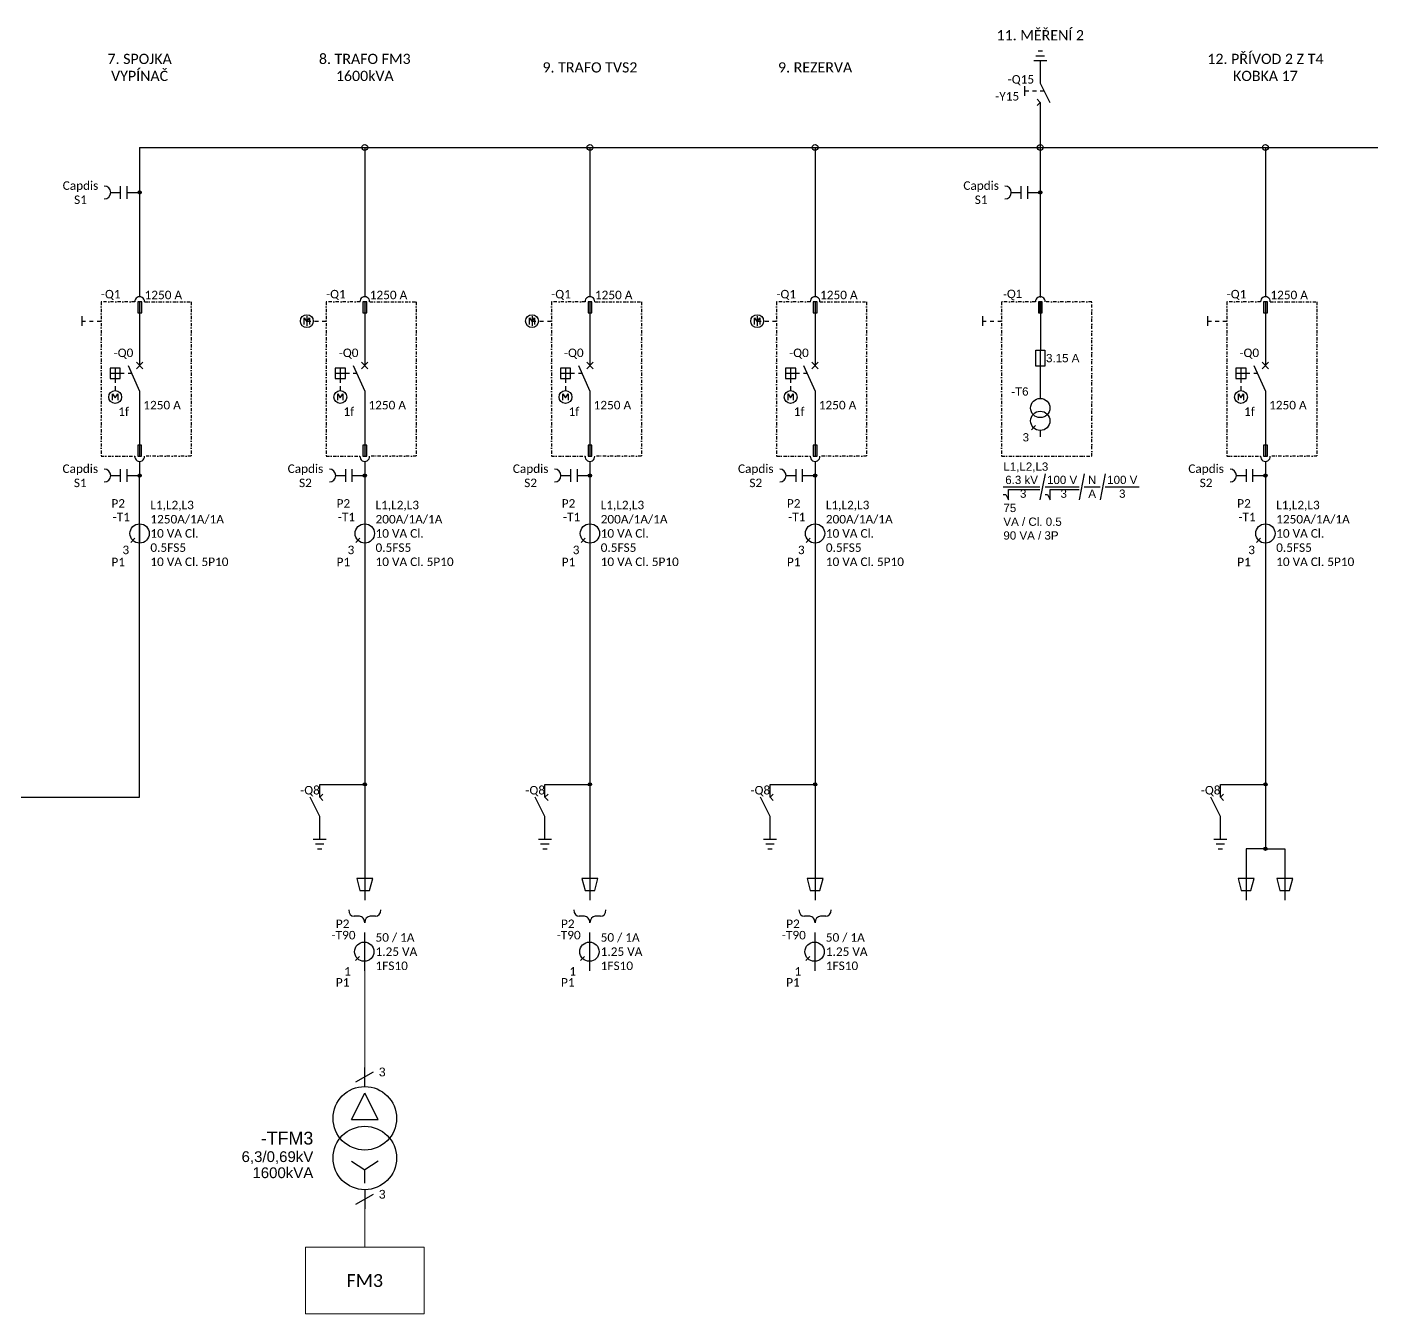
# Model space of a CAD drawing. Header units: millimetres. Extents: x 29247 to 64688, y 20262 to 44025.
# Drawn here: x 32355.9 to 32565.9, y 20261.9 to 20462 of the extents above; entities that cross this region are included whole.
import ezdxf
from ezdxf.enums import TextEntityAlignment as Align

# ---------------------------------------------------------------- set-up
doc = ezdxf.new("R2010")
doc.units = ezdxf.units.MM
doc.linetypes.add('DASHDOT', pattern=[1, 0.5, -0.25, 0, -0.25])
for name, color, linetype, lineweight in [('.-POPIS1', 7, 'Continuous', 18), ('EPLAN300', 5, 'Continuous', 25), ('EPLAN400', 5, 'Continuous', 35), ('EPLAN500', 7, 'Continuous', 35)]:
    doc.layers.add(name, color=color, linetype=linetype, lineweight=lineweight)
doc.layers.add('CONNECTOR', color=7, linetype='Continuous')
doc.styles.add('arial', font='arial.ttf')
doc.styles.get("Standard").update_dxf_attribs({"font": 'arial.ttf'})

# ---------------------------------------------------------------- blocks, each defined once
blk = doc.blocks.new('EPLSYM_LibraryIEC_single_symbol_Symbol224_Variant0_Placement2')
at = {"layer": 'EPLAN300', "color": 5, "linetype": 'Continuous', "lineweight": 25, "ltscale": 4}
for p, q in [((-1.72, 6.91), (1.72, 8.85)), ((0, 6.03), (0, 9.72)), ((-2.57, -0.4), (0, 4.75)), ((2.57, -0.4), (0, 4.75)), ((-2.57, -0.4), (2.57, -0.4)), ((-2.57, -8.46), (0, -10.17)), ((2.57, -8.46), (0, -10.17)), ((0, -12.74), (0, -10.17)), ((-1.72, -16.85), (1.72, -14.91)), ((0, -14.03), (0, -17.72))]:
    blk.add_line(p, q, dxfattribs=at)
at = {"layer": 'EPLAN300', "color": 5, "linetype": 'Continuous', "lineweight": 25, "ltscale": 19.32}
for centre in [(0, -0.14), (0, -7.86)]:
    blk.add_circle(centre, 6.17, dxfattribs=at)
at = {"color": 5}
blk.add_attdef('17_20010', text='', height=2.48, dxfattribs=at).set_placement((-10, -4), align=Align.MIDDLE_RIGHT)
at = {"color": 0}
blk.add_attdef('17_20027', text='', height=2.09, dxfattribs=at).set_placement((-10, -10.79), align=Align.MIDDLE_RIGHT)
at = {"layer": 'EPLAN300', "color": 5, "style": 'arial'}
for p in [(2.74, 8.85), (2.74, -14.91)]:
    blk.add_text('3', height=1.7, dxfattribs=at).set_placement(p, align=Align.MIDDLE_LEFT)

msp = doc.modelspace()

# ---------------------------------------------------------------- hatches: boundary and pattern name
h = msp.add_hatch(color=7)
edge = h.paths.add_edge_path()
edge.add_ellipse((32373.39, 20436.25), major_axis=(0.25, 0), ratio=1, start_angle=0, end_angle=360)
h = msp.add_hatch(color=7)
edge = h.paths.add_edge_path()
edge.add_arc((32513.39, 20436.25), 0.25, 0, 360)
h = msp.add_hatch(color=7)
h.paths.add_polyline_path([(32373.09, 20395.25), (32373.09, 20396.95), (32373.69, 20396.95), (32373.69, 20395.25)])
h.paths.add_polyline_path([(32373.11, 20417.55), (32373.11, 20419.25), (32373.71, 20419.25), (32373.71, 20417.55)])
h = msp.add_hatch(color=7)
h.paths.add_polyline_path([(32408.09, 20395.25), (32408.09, 20396.95), (32408.69, 20396.95), (32408.69, 20395.25)])
h.paths.add_polyline_path([(32408.11, 20417.55), (32408.11, 20419.25), (32408.71, 20419.25), (32408.71, 20417.55)])
h = msp.add_hatch(color=7)
h.paths.add_polyline_path([(32443.09, 20395.25), (32443.09, 20396.95), (32443.69, 20396.95), (32443.69, 20395.25)])
h.paths.add_polyline_path([(32443.11, 20417.55), (32443.11, 20419.25), (32443.71, 20419.25), (32443.71, 20417.55)])
h = msp.add_hatch(color=7)
h.paths.add_polyline_path([(32478.09, 20395.25), (32478.09, 20396.95), (32478.69, 20396.95), (32478.69, 20395.25)])
h.paths.add_polyline_path([(32478.11, 20417.55), (32478.11, 20419.25), (32478.71, 20419.25), (32478.71, 20417.55)])
msp.add_hatch(color=7).paths.add_polyline_path([(32513.11, 20417.55), (32513.11, 20419.25), (32513.71, 20419.25), (32513.71, 20417.55)])
h = msp.add_hatch(color=7)
h.paths.add_polyline_path([(32548.09, 20395.25), (32548.69, 20395.25), (32548.69, 20396.95), (32548.09, 20396.95)])
h.paths.add_polyline_path([(32548.11, 20417.55), (32548.71, 20417.55), (32548.71, 20419.25), (32548.11, 20419.25)])
h = msp.add_hatch(color=7)
edge = h.paths.add_edge_path()
edge.add_arc((32373.39, 20392.25), 0.25, 0, 360)
h = msp.add_hatch(color=7)
edge = h.paths.add_edge_path()
edge.add_arc((32408.39, 20392.25), 0.25, 0, 360)
h = msp.add_hatch(color=7)
edge = h.paths.add_edge_path()
edge.add_arc((32443.39, 20392.25), 0.25, 0, 360)
h = msp.add_hatch(color=7)
edge = h.paths.add_edge_path()
edge.add_arc((32478.39, 20392.25), 0.25, 0, 360)
h = msp.add_hatch(color=7)
edge = h.paths.add_edge_path()
edge.add_arc((32548.39, 20392.25), 0.25, 0, 360)
h = msp.add_hatch(color=7)
edge = h.paths.add_edge_path()
edge.add_ellipse((32408.39, 20344.25), major_axis=(0.25, 0), ratio=1, start_angle=0, end_angle=360)
h = msp.add_hatch(color=7)
edge = h.paths.add_edge_path()
edge.add_ellipse((32443.39, 20344.25), major_axis=(0.25, 0), ratio=1, start_angle=0, end_angle=360)
h = msp.add_hatch(color=7)
edge = h.paths.add_edge_path()
edge.add_ellipse((32478.39, 20344.25), major_axis=(0.25, 0), ratio=1, start_angle=0, end_angle=360)
h = msp.add_hatch(color=7)
edge = h.paths.add_edge_path()
edge.add_arc((32548.39, 20344.25), 0.25, 0, 360)
h = msp.add_hatch(color=7)
edge = h.paths.add_edge_path()
edge.add_arc((32548.39, 20334.25), 0.25, 0, 360)

# ---------------------------------------------------------------- linework, layer by layer
at = {"layer": '.-POPIS1'}
for p, q in [((32408.39, 20315.25), (32408.39, 20300.25)), ((32408.39, 20278.3), (32408.39, 20272.3))]:
    msp.add_line(p, q, dxfattribs=at)
msp.add_lwpolyline([(32399.15, 20272.3), (32417.62, 20272.3), (32417.62, 20261.94), (32399.15, 20261.94)], close=True, dxfattribs=at)
at = {"color": 7, "linetype": 'Continuous'}
for p, q in [((32513.05, 20458.25), (32513.72, 20458.25)), ((32512.39, 20456.75), (32514.39, 20456.75)), ((32512.72, 20457.5), (32514.05, 20457.5)), ((32510.99, 20451.25), (32510.99, 20452.75)), ((32510.99, 20452.05), (32511.59, 20452.05)), ((32512.19, 20452.05), (32512.79, 20452.05)), ((32513.39, 20452.05), (32513.99, 20452.05)), ((32513.39, 20450.25), (32513.39, 20443.25)), ((32370.39, 20437.25), (32370.39, 20435.25)), ((32371.39, 20437.25), (32371.39, 20435.25)), ((32510.39, 20437.25), (32510.39, 20435.25)), ((32511.39, 20437.25), (32511.39, 20435.25)), ((32368.89, 20436.25), (32370.39, 20436.25)), ((32371.39, 20436.25), (32373.39, 20436.25)), ((32508.89, 20436.25), (32510.39, 20436.25)), ((32511.39, 20436.25), (32513.39, 20436.25)), ((32373.39, 20419.25), (32373.39, 20409.35)), ((32408.39, 20419.25), (32408.39, 20409.35)), ((32443.39, 20419.25), (32443.39, 20409.35)), ((32478.39, 20419.25), (32478.39, 20409.35)), ((32513.41, 20419.25), (32513.39, 20404.25)), ((32548.39, 20419.25), (32548.39, 20409.35)), ((32364.39, 20417), (32364.39, 20415.5)), ((32364.39, 20416.25), (32364.99, 20416.25)), ((32365.59, 20416.25), (32366.19, 20416.25)), ((32365.59, 20416.25), (32366.19, 20416.25)), ((32366.79, 20416.25), (32367.39, 20416.25)), ((32366.79, 20416.25), (32367.39, 20416.25)), ((32399.39, 20417), (32399.39, 20415.5)), ((32399.39, 20416.25), (32399.99, 20416.25)), ((32400.59, 20416.25), (32401.19, 20416.25)), ((32400.59, 20416.25), (32401.19, 20416.25)), ((32401.79, 20416.25), (32402.39, 20416.25)), ((32401.79, 20416.25), (32402.39, 20416.25)), ((32434.39, 20417), (32434.39, 20415.5)), ((32434.39, 20416.25), (32434.99, 20416.25)), ((32435.59, 20416.25), (32436.19, 20416.25)), ((32435.59, 20416.25), (32436.19, 20416.25)), ((32436.79, 20416.25), (32437.39, 20416.25)), ((32436.79, 20416.25), (32437.39, 20416.25)), ((32469.39, 20417), (32469.39, 20415.5)), ((32469.39, 20416.25), (32469.99, 20416.25)), ((32470.59, 20416.25), (32471.19, 20416.25)), ((32470.59, 20416.25), (32471.19, 20416.25)), ((32471.79, 20416.25), (32472.39, 20416.25)), ((32471.79, 20416.25), (32472.39, 20416.25)), ((32504.39, 20417), (32504.39, 20415.5)), ((32504.39, 20416.25), (32504.99, 20416.25)), ((32505.59, 20416.25), (32506.19, 20416.25)), ((32506.79, 20416.25), (32507.39, 20416.25)), ((32539.39, 20417), (32539.39, 20415.5)), ((32539.39, 20416.25), (32539.99, 20416.25)), ((32540.59, 20416.25), (32541.19, 20416.25)), ((32540.59, 20416.25), (32541.19, 20416.25)), ((32541.79, 20416.25), (32542.39, 20416.25)), ((32541.79, 20416.25), (32542.39, 20416.25)), ((32368.79, 20408.15), (32370.99, 20408.15)), ((32369.59, 20408.95), (32369.59, 20406.65)), ((32371.59, 20408.15), (32372.09, 20408.15)), ((32372.89, 20408.85), (32373.89, 20409.85)), ((32372.89, 20409.85), (32373.89, 20408.85)), ((32403.79, 20408.15), (32405.99, 20408.15)), ((32404.59, 20408.95), (32404.59, 20406.65)), ((32406.59, 20408.15), (32407.09, 20408.15)), ((32407.89, 20408.85), (32408.89, 20409.85)), ((32407.89, 20409.85), (32408.89, 20408.85)), ((32438.79, 20408.15), (32440.99, 20408.15)), ((32439.59, 20408.95), (32439.59, 20406.65)), ((32441.59, 20408.15), (32442.09, 20408.15)), ((32442.89, 20408.85), (32443.89, 20409.85)), ((32442.89, 20409.85), (32443.89, 20408.85)), ((32473.79, 20408.15), (32475.99, 20408.15)), ((32474.59, 20408.95), (32474.59, 20406.65)), ((32476.59, 20408.15), (32477.09, 20408.15)), ((32477.89, 20408.85), (32478.89, 20409.85)), ((32477.89, 20409.85), (32478.89, 20408.85)), ((32543.79, 20408.15), (32545.99, 20408.15)), ((32544.59, 20408.95), (32544.59, 20406.65)), ((32546.59, 20408.15), (32547.09, 20408.15)), ((32547.89, 20408.85), (32548.89, 20409.85)), ((32547.89, 20409.85), (32548.89, 20408.85)), ((32369.59, 20406.15), (32369.59, 20405.45)), ((32404.59, 20406.15), (32404.59, 20405.45)), ((32439.59, 20406.15), (32439.59, 20405.45)), ((32474.59, 20406.15), (32474.59, 20405.45)), ((32544.59, 20406.15), (32544.59, 20405.45)), ((32512.01, 20399.37), (32512.64, 20400.01)), ((32513.39, 20399.25), (32513.39, 20398.25)), ((32370.39, 20393.25), (32370.39, 20391.25)), ((32371.39, 20393.25), (32371.39, 20391.25)), ((32405.39, 20393.25), (32405.39, 20391.25)), ((32406.39, 20393.25), (32406.39, 20391.25)), ((32440.39, 20393.25), (32440.39, 20391.25)), ((32441.39, 20393.25), (32441.39, 20391.25)), ((32475.39, 20393.25), (32475.39, 20391.25)), ((32476.39, 20393.25), (32476.39, 20391.25)), ((32545.39, 20393.25), (32545.39, 20391.25)), ((32546.39, 20393.25), (32546.39, 20391.25)), ((32368.89, 20392.25), (32370.39, 20392.25)), ((32371.39, 20392.25), (32373.39, 20392.25)), ((32403.89, 20392.25), (32405.39, 20392.25)), ((32406.39, 20392.25), (32408.39, 20392.25)), ((32438.89, 20392.25), (32440.39, 20392.25)), ((32441.39, 20392.25), (32443.39, 20392.25)), ((32473.89, 20392.25), (32475.39, 20392.25)), ((32476.39, 20392.25), (32478.39, 20392.25)), ((32514.14, 20392.5), (32513.34, 20388.5)), ((32520.24, 20392.5), (32519.44, 20388.5)), ((32523.49, 20392.5), (32522.69, 20388.5)), ((32543.89, 20392.25), (32545.39, 20392.25)), ((32546.39, 20392.25), (32548.39, 20392.25)), ((32507.64, 20390.5), (32513.34, 20390.5)), ((32514.14, 20390.5), (32519.44, 20390.5)), ((32520.24, 20390.5), (32522.69, 20390.5)), ((32523.49, 20390.5), (32528.79, 20390.5)), ((32373.39, 20384.75), (32373.39, 20381.75)), ((32408.39, 20384.75), (32408.39, 20381.75)), ((32443.39, 20384.75), (32443.39, 20381.75)), ((32478.39, 20384.75), (32478.39, 20381.75)), ((32548.39, 20384.75), (32548.39, 20381.75)), ((32372.01, 20381.87), (32372.64, 20382.51)), ((32407.01, 20381.87), (32407.64, 20382.51)), ((32442.01, 20381.87), (32442.64, 20382.51)), ((32477.01, 20381.87), (32477.64, 20382.51)), ((32547.01, 20381.87), (32547.64, 20382.51)), ((32408.39, 20339.25), (32408.39, 20334.25)), ((32443.39, 20339.25), (32443.39, 20334.25)), ((32478.39, 20339.25), (32478.39, 20334.25)), ((32548.39, 20339.25), (32548.39, 20334.25)), ((32400.39, 20335.75), (32402.39, 20335.75)), ((32400.72, 20335), (32402.05, 20335)), ((32435.39, 20335.75), (32437.39, 20335.75)), ((32435.72, 20335), (32437.05, 20335)), ((32470.39, 20335.75), (32472.39, 20335.75)), ((32470.72, 20335), (32472.05, 20335)), ((32540.39, 20335.75), (32542.39, 20335.75)), ((32540.72, 20335), (32542.05, 20335)), ((32401.05, 20334.25), (32401.72, 20334.25)), ((32408.39, 20334.25), (32408.39, 20326.25)), ((32436.05, 20334.25), (32436.72, 20334.25)), ((32443.39, 20334.25), (32443.39, 20326.25)), ((32471.05, 20334.25), (32471.72, 20334.25)), ((32478.39, 20334.25), (32478.39, 20326.25)), ((32541.05, 20334.25), (32541.72, 20334.25)), ((32407.55, 20323.75), (32406.72, 20323.75)), ((32410.05, 20323.75), (32409.22, 20323.75)), ((32442.55, 20323.75), (32441.72, 20323.75)), ((32445.05, 20323.75), (32444.22, 20323.75)), ((32477.55, 20323.75), (32476.72, 20323.75)), ((32480.05, 20323.75), (32479.22, 20323.75)), ((32408.39, 20315.25), (32408.39, 20321.25)), ((32443.39, 20315.25), (32443.39, 20321.25)), ((32478.39, 20315.25), (32478.39, 20321.25)), ((32406.93, 20316.87), (32407.56, 20317.51)), ((32441.93, 20316.87), (32442.56, 20317.51)), ((32476.93, 20316.87), (32477.56, 20317.51))]:
    msp.add_line(p, q, dxfattribs=at)
for points in [[(32513.39, 20456.75), (32513.39, 20453.25), (32514.89, 20450.25)], [(32512.89, 20449.75), (32513.39, 20450.25), (32512.89, 20450.75)], [(32398.99, 20415.75), (32398.99, 20416.75), (32399.39, 20416.15), (32399.79, 20416.75), (32399.79, 20415.75)], [(32433.99, 20415.75), (32433.99, 20416.75), (32434.39, 20416.15), (32434.79, 20416.75), (32434.79, 20415.75)], [(32468.99, 20415.75), (32468.99, 20416.75), (32469.39, 20416.15), (32469.79, 20416.75), (32469.79, 20415.75)], [(32371.59, 20409.35), (32373.39, 20405.35), (32373.39, 20395.25)], [(32406.59, 20409.35), (32408.39, 20405.35), (32408.39, 20395.25)], [(32441.59, 20409.35), (32443.39, 20405.35), (32443.39, 20395.25)], [(32476.59, 20409.35), (32478.39, 20405.35), (32478.39, 20395.25)], [(32546.59, 20409.35), (32548.39, 20405.35), (32548.39, 20395.25)], [(32369.19, 20403.95), (32369.19, 20404.95), (32369.59, 20404.35), (32369.99, 20404.95), (32369.99, 20403.95)], [(32404.19, 20403.95), (32404.19, 20404.95), (32404.59, 20404.35), (32404.99, 20404.95), (32404.99, 20403.95)], [(32439.19, 20403.95), (32439.19, 20404.95), (32439.59, 20404.35), (32439.99, 20404.95), (32439.99, 20403.95)], [(32474.19, 20403.95), (32474.19, 20404.95), (32474.59, 20404.35), (32474.99, 20404.95), (32474.99, 20403.95)], [(32544.19, 20403.95), (32544.19, 20404.95), (32544.59, 20404.35), (32544.99, 20404.95), (32544.99, 20403.95)], [(32507.64, 20389.3), (32508.04, 20389.3), (32508.44, 20388.5), (32508.44, 20390.1), (32513.34, 20390.1)], [(32514.14, 20389.3), (32514.54, 20389.3), (32514.94, 20388.5), (32514.94, 20390.1), (32519.44, 20390.1)], [(32401.39, 20342.25), (32401.39, 20344.25), (32408.39, 20344.25)], [(32401.89, 20342.75), (32401.39, 20342.25), (32401.89, 20341.75)], [(32436.39, 20342.25), (32436.39, 20344.25), (32443.39, 20344.25)], [(32436.89, 20342.75), (32436.39, 20342.25), (32436.89, 20341.75)], [(32471.39, 20342.25), (32471.39, 20344.25), (32478.39, 20344.25)], [(32471.89, 20342.75), (32471.39, 20342.25), (32471.89, 20341.75)], [(32541.39, 20342.25), (32541.39, 20344.25), (32548.39, 20344.25)], [(32541.89, 20342.75), (32541.39, 20342.25), (32541.89, 20341.75)], [(32401.39, 20335.75), (32401.39, 20339.25), (32399.89, 20342.25)], [(32436.39, 20335.75), (32436.39, 20339.25), (32434.89, 20342.25)], [(32471.39, 20335.75), (32471.39, 20339.25), (32469.89, 20342.25)], [(32541.39, 20335.75), (32541.39, 20339.25), (32539.89, 20342.25)], [(32548.14, 20334.25), (32545.39, 20334.25), (32545.39, 20326.25)], [(32548.39, 20334.25), (32551.39, 20334.25), (32551.39, 20326.25)]]:
    msp.add_lwpolyline(points, dxfattribs=at)
at = {"color": 7, "linetype": 'DASHDOT'}
for points in [[(32372.65, 20419.25), (32367.39, 20419.25), (32367.39, 20395.25), (32372.64, 20395.25)], [(32374.15, 20419.25), (32381.39, 20419.25), (32381.39, 20395.25)], [(32407.65, 20419.25), (32402.39, 20419.25), (32402.39, 20395.25), (32407.64, 20395.25)], [(32409.15, 20419.25), (32416.39, 20419.25), (32416.39, 20395.25)], [(32442.65, 20419.25), (32437.39, 20419.25), (32437.39, 20395.25), (32442.64, 20395.25)], [(32444.15, 20419.25), (32451.39, 20419.25), (32451.39, 20395.25)], [(32477.65, 20419.25), (32472.39, 20419.25), (32472.39, 20395.25), (32477.64, 20395.25)], [(32479.15, 20419.25), (32486.39, 20419.25), (32486.39, 20395.25)], [(32512.65, 20419.25), (32507.39, 20419.25), (32507.39, 20395.25), (32521.39, 20395.25), (32521.39, 20419.25), (32514.15, 20419.25)], [(32547.65, 20419.25), (32542.39, 20419.25), (32542.39, 20395.25), (32547.64, 20395.25)], [(32549.15, 20419.25), (32556.39, 20419.25), (32556.39, 20395.25)], [(32381.39, 20395.25), (32374.89, 20395.25), (32374.14, 20395.25)], [(32416.39, 20395.25), (32409.89, 20395.25), (32409.14, 20395.25)], [(32451.39, 20395.25), (32444.89, 20395.25), (32444.14, 20395.25)], [(32486.39, 20395.25), (32479.89, 20395.25), (32479.14, 20395.25)], [(32556.39, 20395.25), (32549.89, 20395.25), (32549.14, 20395.25)]]:
    msp.add_lwpolyline(points, dxfattribs=at)
at = {"color": 7, "linetype": 'Continuous'}
for points in [[(32373.11, 20417.55), (32373.71, 20417.55), (32373.71, 20419.25), (32373.11, 20419.25)], [(32408.11, 20417.55), (32408.71, 20417.55), (32408.71, 20419.25), (32408.11, 20419.25)], [(32443.11, 20417.55), (32443.71, 20417.55), (32443.71, 20419.25), (32443.11, 20419.25)], [(32478.11, 20417.55), (32478.71, 20417.55), (32478.71, 20419.25), (32478.11, 20419.25)], [(32513.11, 20417.55), (32513.71, 20417.55), (32513.71, 20419.25), (32513.11, 20419.25)], [(32548.11, 20417.55), (32548.71, 20417.55), (32548.71, 20419.25), (32548.11, 20419.25)], [(32512.69, 20409.25), (32512.69, 20411.75), (32514.09, 20411.75), (32514.09, 20409.25)], [(32368.79, 20407.35), (32370.39, 20407.35), (32370.39, 20408.95), (32368.79, 20408.95)], [(32403.79, 20407.35), (32405.39, 20407.35), (32405.39, 20408.95), (32403.79, 20408.95)], [(32438.79, 20407.35), (32440.39, 20407.35), (32440.39, 20408.95), (32438.79, 20408.95)], [(32473.79, 20407.35), (32475.39, 20407.35), (32475.39, 20408.95), (32473.79, 20408.95)], [(32543.79, 20407.35), (32545.39, 20407.35), (32545.39, 20408.95), (32543.79, 20408.95)], [(32373.09, 20395.25), (32373.69, 20395.25), (32373.69, 20396.95), (32373.09, 20396.95)], [(32408.09, 20395.25), (32408.69, 20395.25), (32408.69, 20396.95), (32408.09, 20396.95)], [(32443.09, 20395.25), (32443.69, 20395.25), (32443.69, 20396.95), (32443.09, 20396.95)], [(32478.09, 20395.25), (32478.69, 20395.25), (32478.69, 20396.95), (32478.09, 20396.95)], [(32548.09, 20395.25), (32548.69, 20395.25), (32548.69, 20396.95), (32548.09, 20396.95)], [(32407.14, 20329.63), (32407.64, 20327.75), (32409.14, 20327.75), (32409.64, 20329.63)], [(32442.14, 20329.63), (32442.64, 20327.75), (32444.14, 20327.75), (32444.64, 20329.63)], [(32477.14, 20329.63), (32477.64, 20327.75), (32479.14, 20327.75), (32479.64, 20329.63)], [(32544.14, 20329.63), (32544.64, 20327.75), (32546.14, 20327.75), (32546.64, 20329.63)], [(32550.14, 20329.63), (32550.64, 20327.75), (32552.14, 20327.75), (32552.64, 20329.63)]]:
    msp.add_lwpolyline(points, close=True, dxfattribs=at)
for centre, radius in [((32408.39, 20443.25), 0.45), ((32443.39, 20443.25), 0.45), ((32478.39, 20443.25), 0.45), ((32513.39, 20443.25), 0.45), ((32513.39, 20443.25), 0.45), ((32548.39, 20443.25), 0.45), ((32373.39, 20436.25), 0.25), ((32513.39, 20436.25), 0.25), ((32399.39, 20416.25), 1), ((32434.39, 20416.25), 1), ((32469.39, 20416.25), 1), ((32369.59, 20404.45), 1), ((32404.59, 20404.45), 1), ((32439.59, 20404.45), 1), ((32474.59, 20404.45), 1), ((32513.39, 20402.75), 1.5), ((32544.59, 20404.45), 1), ((32513.39, 20400.75), 1.5), ((32373.39, 20392.25), 0.25), ((32408.39, 20392.25), 0.25), ((32443.39, 20392.25), 0.25), ((32478.39, 20392.25), 0.25), ((32548.39, 20392.25), 0.25), ((32373.39, 20383.25), 1.5), ((32408.39, 20383.25), 1.5), ((32443.39, 20383.25), 1.5), ((32478.39, 20383.25), 1.5), ((32548.39, 20383.25), 1.5), ((32408.39, 20344.25), 0.25), ((32443.39, 20344.25), 0.25), ((32478.39, 20344.25), 0.25), ((32548.39, 20344.25), 0.25), ((32548.39, 20334.25), 0.25), ((32408.31, 20318.25), 1.5), ((32443.31, 20318.25), 1.5), ((32478.31, 20318.25), 1.5)]:
    msp.add_circle(centre, radius, dxfattribs=at)
for centre, radius, start, end in [((32367.89, 20436.25), 1, 270, 90), ((32507.89, 20436.25), 1, 270, 90), ((32513.4, 20419.3), 0.752, 356.3707, 183.6293), ((32367.89, 20392.25), 1, 270, 90), ((32402.89, 20392.25), 1, 270, 90), ((32437.89, 20392.25), 1, 270, 90), ((32472.89, 20392.25), 1, 270, 90), ((32542.89, 20392.25), 1, 270, 90)]:
    msp.add_arc(centre, radius, start, end, dxfattribs=at)
for centre, major_axis, ratio, start_param, end_param in [((32373.39, 20419.3), (0, -0.752), 0.996844, 1.507453, 4.775732), ((32408.39, 20419.3), (0, -0.752), 0.996844, 1.507453, 4.775732), ((32443.39, 20419.3), (0, -0.752), 0.996844, 1.507453, 4.775732), ((32478.39, 20419.3), (0, -0.752), 0.996844, 1.507453, 4.775732), ((32548.39, 20419.3), (0, -0.752), 0.996844, 1.507453, 4.775732), ((32373.39, 20395.2), (0, -0.752), 0.996844, 4.649046, 7.917325), ((32408.39, 20395.2), (0, -0.752), 0.996844, 4.649046, 7.917325), ((32443.39, 20395.2), (0, -0.752), 0.996844, 4.649046, 7.917325), ((32478.39, 20395.2), (0, -0.752), 0.996844, 4.649046, 7.917325), ((32548.39, 20395.2), (0, -0.752), 0.996844, 4.649046, 7.917325), ((32406.72, 20324.75), (0, -1), 0.833333, 4.712389, 6.283185), ((32410.05, 20324.75), (0, -1), 0.833333, -6.283185, -4.712389), ((32441.72, 20324.75), (0, -1), 0.833333, 4.712389, 6.283185), ((32445.05, 20324.75), (0, -1), 0.833333, -6.283185, -4.712389), ((32476.72, 20324.75), (0, -1), 0.833333, 4.712389, 6.283185), ((32480.05, 20324.75), (0, -1), 0.833333, -6.283185, -4.712389), ((32407.55, 20322.75), (0, -1), 0.833333, 1.570796, 3.141593), ((32409.22, 20322.75), (0, -1), 0.833333, 3.141593, 4.712389), ((32442.55, 20322.75), (0, -1), 0.833333, 1.570796, 3.141593), ((32444.22, 20322.75), (0, -1), 0.833333, 3.141593, 4.712389), ((32477.55, 20322.75), (0, -1), 0.833333, 1.570796, 3.141593), ((32479.22, 20322.75), (0, -1), 0.833333, 3.141593, 4.712389)]:
    msp.add_ellipse(centre, major_axis=major_axis, ratio=ratio, start_param=start_param, end_param=end_param, dxfattribs=at)
at = {"layer": 'CONNECTOR', "linetype": 'Continuous'}
for p, q in [((32373.39, 20443.25), (32373.39, 20436.25)), ((32373.39, 20443.25), (32408.39, 20443.25)), ((32408.39, 20443.25), (32443.39, 20443.25)), ((32443.39, 20443.25), (32478.39, 20443.25)), ((32478.39, 20443.25), (32513.39, 20443.25)), ((32513.39, 20443.25), (32513.39, 20436.25)), ((32513.39, 20443.25), (32548.39, 20443.25)), ((32548.39, 20443.25), (32565.89, 20443.25)), ((32513.39, 20436.25), (32513.39, 20419.95)), ((32373.39, 20394.45), (32373.39, 20392.25)), ((32408.39, 20394.45), (32408.39, 20392.25)), ((32443.39, 20394.45), (32443.39, 20392.25)), ((32478.39, 20394.45), (32478.39, 20392.25)), ((32548.39, 20394.45), (32548.39, 20392.25)), ((32373.39, 20342.25), (32373.39, 20392.25)), ((32408.39, 20392.25), (32408.39, 20384.75)), ((32443.39, 20392.25), (32443.39, 20384.75)), ((32478.39, 20392.25), (32478.39, 20384.75)), ((32548.39, 20392.25), (32548.39, 20384.75)), ((32408.39, 20381.75), (32408.39, 20344.25)), ((32443.39, 20381.75), (32443.39, 20344.25)), ((32478.39, 20381.75), (32478.39, 20344.25)), ((32548.39, 20381.75), (32548.39, 20344.25)), ((32408.39, 20344.25), (32408.39, 20339.25)), ((32443.39, 20344.25), (32443.39, 20339.25)), ((32478.39, 20344.25), (32478.39, 20339.25)), ((32548.39, 20344.25), (32548.39, 20339.25))]:
    msp.add_line(p, q, dxfattribs=at)
for points in [[(32338.39, 20443.25), (32338.39, 20342.25), (32373.39, 20342.25)], [(32408.39, 20443.25), (32408.39, 20420.05), (32408.39, 20420.05)], [(32443.39, 20443.25), (32443.39, 20420.05), (32443.39, 20420.05)], [(32478.39, 20443.25), (32478.39, 20420.05), (32478.39, 20420.05)], [(32548.39, 20443.25), (32548.39, 20420.05), (32548.39, 20420.05)], [(32373.39, 20436.25), (32373.39, 20420.05), (32373.39, 20420.05)]]:
    msp.add_lwpolyline(points, dxfattribs=at)

# ---------------------------------------------------------------- block references
ref = msp.add_blockref('EPLSYM_LibraryIEC_single_symbol_Symbol224_Variant0_Placement2', (32408.39, 20292.47), dxfattribs=dict(xscale=0.8, yscale=0.8, zscale=0.8))
ref.add_attrib('17_20010', '-TFM3', dxfattribs={"layer": 'EPLAN400', "color": 5, "height": 1.988, "style": 'arial'}).set_placement((32400.39, 20289.27), align=Align.MIDDLE_RIGHT)
ref.add_attrib('17_20027', '6,3/0,69kV', dxfattribs={"layer": 'EPLAN500', "color": 0, "height": 1.67, "style": 'arial'}).set_placement((32400.39, 20286.39), align=Align.MIDDLE_RIGHT)
ref.add_attrib('17_20027/1', '1600kVA', dxfattribs={"layer": 'EPLAN500', "color": 0, "height": 1.67, "style": 'arial'}).set_placement((32400.39, 20283.89), align=Align.MIDDLE_RIGHT)

# ---------------------------------------------------------------- texts
for s, insert, char_height, width, attachment_point in [('{\\fCalibri|b0|i0|c1|p0;\\C7;11. MĚŘENÍ 2}', (32513.39, 20460.68), 1.5875, 19.0831, 5), ('{\\fCalibri|b0|i0|c1|p0;\\C7;12. PŘÍVOD 2 Z T4\\PKOBKA 17}', (32548.39, 20455.68), 1.5875, 19.0831, 5), ('{\\fCalibri|b0|i0|c1|p0;\\C7;7. SPOJKA\\PVYPÍNAČ}', (32373.39, 20455.68), 1.5875, 19.0831, 5), ('{\\fCalibri|b0|i0|c1|p0;\\C7;8. TRAFO FM3\\P1600kVA}', (32408.39, 20455.68), 1.5875, 19.0831, 5), ('{\\fCalibri|b0|i0|c1|p0;\\C7;9. TRAFO TVS2}', (32443.39, 20455.68), 1.5875, 19.0831, 5), ('{\\fCalibri|b0|i0|c1|p0;\\C7;9. REZERVA}', (32478.39, 20455.68), 1.5875, 19.0831, 5), ('\\C7;\\fCalibri|b0|i0|;\\H1.3228843688965;-Q15', (32510.38, 20453.69), 1.3229, 3.9147, 5), ('\\C7;\\fCalibri|b0|i0|;\\H1.3228843688965;-Y15', (32508.25, 20451.19), 1.3229, 3.5874, 5), ('\\C7;\\fCalibri|b0|i0|;\\H1.3228843688965;Capdis S1', (32364.2, 20436.21), 1.3229, 7.2365, 5), ('\\C7;\\fCalibri|b0|i0|;\\H1.3228843688965;Capdis S1', (32504.2, 20436.21), 1.3229, 7.2365, 5), ('\\C7;\\fCalibri|b0|i0|;\\H1.3228843688965;-Q1', (32368.9, 20420.31), 1.3229, 3.0208, 5), ('{\\fCalibri|b0|i0|c1|p0;\\H1x;\\C7;1250 A}', (32377.08, 20420.31), 1.3229, 8.4086, 5), ('\\C7;\\fCalibri|b0|i0|;\\H1.3228843688965;-Q1', (32403.9, 20420.31), 1.3229, 3.0208, 5), ('{\\fCalibri|b0|i0|c1|p0;\\H1x;\\C7;1250 A}', (32412.08, 20420.31), 1.3229, 6.9253, 5), ('\\C7;\\fCalibri|b0|i0|;\\H1.3228843688965;-Q1', (32438.9, 20420.31), 1.3229, 3.0208, 5), ('{\\fCalibri|b0|i0|c1|p0;\\H1x;\\C7;1250 A}', (32447.08, 20420.31), 1.3229, 7.2785, 5), ('\\C7;\\fCalibri|b0|i0|;\\H1.3228843688965;-Q1', (32473.9, 20420.31), 1.3229, 3.0208, 5), ('{\\fCalibri|b0|i0|c1|p0;\\H1x;\\C7;1250 A}', (32482.08, 20420.31), 1.3229, 6.9253, 5), ('\\C7;\\fArial|b0|i0|;\\H1.2841279909015;-Q1', (32509.1, 20420.31), 1.2841, 3.4317, 5), ('\\C7;\\fCalibri|b0|i0|;\\H1.3228843688965;-Q1', (32543.9, 20420.31), 1.3229, 3.0208, 5), ('{\\fCalibri|b0|i0|c1|p0;\\H1x;\\C7;1250 A}', (32552.08, 20420.31), 1.3229, 7.3988, 5), ('\\C7;\\fCalibri|b0|i0|;\\H1.3228843688965;-Q0', (32370.88, 20411.19), 1.3229, 3.0208, 5), ('\\C7;\\fCalibri|b0|i0|;\\H1.3228843688965;-Q0', (32405.88, 20411.19), 1.3229, 3.0208, 5), ('\\C7;\\fCalibri|b0|i0|;\\H1.3228843688965;-Q0', (32440.88, 20411.19), 1.3229, 3.0208, 5), ('\\C7;\\fCalibri|b0|i0|;\\H1.3228843688965;-Q0', (32475.88, 20411.19), 1.3229, 3.0208, 5), ('\\C7;\\fCalibri|b0|i0|;\\H1.3228843688965;-Q0', (32545.88, 20411.19), 1.3229, 3.0208, 5), ('\\C7;\\fArial|b0|i0|;\\H1.2841279909015;3.15 A', (32516.88, 20410.5), 1.2841, 5.5909, 5), ('\\C7;\\fArial|b0|i0|;\\H1.2841279909015;-T6', (32510.22, 20405.31), 1.2841, 3.1371, 5), ('{\\fCalibri|b0|i0|c1|p0;\\C7;1250 A}', (32376.88, 20403.19), 1.3229, 5.9836, 5), ('{\\fCalibri|b0|i0|c1|p0;\\H1x;\\C7;1250 A}', (32411.88, 20403.19), 1.3229, 6.4545, 5), ('{\\fCalibri|b0|i0|c1|p0;\\H1x;\\C7;1250 A}', (32446.88, 20403.19), 1.3229, 7.1608, 5), ('{\\fCalibri|b0|i0|c1|p0;\\H1x;\\C7;1250 A}', (32481.88, 20403.19), 1.3229, 6.8076, 5), ('{\\fCalibri|b0|i0|c1|p0;\\H1x;\\C7;1250 A}', (32551.88, 20403.19), 1.3229, 5.896, 5), ('{\\fCalibri|b0|i0|c1|p0;\\H1x;\\C7;1f}', (32370.9, 20402.19), 1.3229, 1.8322, 5), ('\\C7;\\fCalibri|b0|i0|;\\H1.3228843688965;1f', (32405.9, 20402.19), 1.3229, 1.8322, 5), ('\\C7;\\fCalibri|b0|i0|;\\H1.3228843688965;1f', (32440.9, 20402.19), 1.3229, 1.8322, 5), ('\\C7;\\fCalibri|b0|i0|;\\H1.3228843688965;1f', (32475.9, 20402.19), 1.3229, 1.8322, 5), ('\\C7;\\fCalibri|b0|i0|;\\H1.3228843688965;1f', (32545.9, 20402.19), 1.3229, 1.8322, 5), ('\\C7;\\fArial|b0|i0|;\\H1.2841279909015;3', (32511.15, 20398.19), 1.2841, 1.4723, 5), ('\\C7;\\fCalibri|b0|i0|;\\H1.3228843688965;Capdis S1', (32364.17, 20392.21), 1.3229, 7.2365, 5), ('\\C7;\\fCalibri|b0|i0|;\\H1.3228843688965;Capdis S2', (32399.17, 20392.21), 1.3229, 7.2365, 5), ('\\C7;\\fCalibri|b0|i0|;\\H1.3228843688965;Capdis S2', (32434.17, 20392.21), 1.3229, 7.2365, 5), ('\\C7;\\fCalibri|b0|i0|;\\H1.3228843688965;Capdis S2', (32469.17, 20392.21), 1.3229, 7.2365, 5), ('{\\C7;L1,L2,L3\\P\\P\\P75 \\PVA / Cl. 0.5\\P90 VA / 3P}', (32507.66, 20388.28), 1.2841, 12.2171, 4), ('\\C7;\\fCalibri|b0|i0|;\\H1.3228843688965;Capdis S2', (32539.17, 20392.21), 1.3229, 7.2365, 5), ('\\C7;\\fArial|b0|i0|;\\H1.2841279909015;6.3 kV\\P 3', (32510.49, 20390.5), 1.2841, 6.4918, 5), ('\\C7;\\fArial|b0|i0|;\\H1.2841279909015;100 V\\P 3', (32516.79, 20390.5), 1.2841, 6.1008, 5), ('\\C7;\\fArial|b0|i0|;\\H1.2841279909015;N \\PA', (32521.46, 20390.5), 1.2841, 3.2552, 5), ('\\C7;\\fArial|b0|i0|;\\H1.2841279909015;100 V\\P3', (32526.14, 20390.5), 1.2841, 6.1008, 5), ('\\C7;\\fCalibri|b0|i0|;\\H1.3228843688965;P2', (32370.06, 20387.92), 1.3229, 5.0273, 5), ('{\\fCalibri|b0|i0|c1|p0;\\C7;L1,L2,L3\\P1250A/1A/1A\\P10 VA Cl. 0.5FS5\\P10 VA Cl. 5P10}', (32375.06, 20383.25), 1.3229, 12.6953, 4), ('\\C7;\\fCalibri|b0|i0|;\\H1.3228843688965;P2', (32405.06, 20387.92), 1.3229, 5.0273, 5), ('{\\fCalibri|b0|i0|c1|p0;\\H1x;\\C7;L1,L2,L3\\P200A/1A/1A\\P10 VA Cl. 0.5FS5\\P10 VA Cl. 5P10}', (32410.06, 20383.25), 1.3229, 12.6953, 4), ('\\C7;\\fCalibri|b0|i0|;\\H1.3228843688965;P2', (32440.06, 20387.92), 1.3229, 5.0273, 5), ('{\\fCalibri|b0|i0|c1|p0;\\H1x;\\C7;L1,L2,L3\\P200A/1A/1A\\P10 VA Cl. 0.5FS5\\P10 VA Cl. 5P10}', (32445.06, 20383.25), 1.3229, 12.6953, 4), ('\\C7;\\fCalibri|b0|i0|;\\H1.3228843688965;P2', (32475.06, 20387.92), 1.3229, 5.0273, 5), ('{\\fCalibri|b0|i0|c1|p0;\\H1x;\\C7;L1,L2,L3\\P200A/1A/1A\\P10 VA Cl. 0.5FS5\\P10 VA Cl. 5P10}', (32480.06, 20383.25), 1.3229, 12.6953, 4), ('\\C7;\\fCalibri|b0|i0|;\\H1.3228843688965;P2', (32545.06, 20387.92), 1.3229, 5.0273, 5), ('{\\fCalibri|b0|i0|c1|p0;\\H1x;\\C7;L1,L2,L3\\P1250A/1A/1A\\P10 VA Cl. 0.5FS5\\P10 VA Cl. 5P10}', (32550.06, 20383.25), 1.3229, 12.6953, 4), ('\\C7;\\fCalibri|b0|i0|;\\H1.3228843688965;-T1', (32370.54, 20385.81), 1.3229, 2.6935, 5), ('\\C7;\\fCalibri|b0|i0|;\\H1.3228843688965;-T1', (32405.54, 20385.81), 1.3229, 2.6935, 5), ('\\C7;\\fCalibri|b0|i0|;\\H1.3228843688965;-T1', (32440.54, 20385.81), 1.3229, 2.6935, 5), ('\\C7;\\fCalibri|b0|i0|;\\H1.3228843688965;-T1', (32475.54, 20385.81), 1.3229, 2.6935, 5), ('\\C7;\\fCalibri|b0|i0|;\\H1.3228843688965;-T1', (32545.54, 20385.81), 1.3229, 2.6935, 5), ('\\C7;\\fCalibri|b0|i0|;\\H1.3228843688965;3', (32371.24, 20380.69), 1.3229, 1.2939, 5), ('\\C7;\\fCalibri|b0|i0|;\\H1.3228843688965;3', (32406.24, 20380.69), 1.3229, 1.2939, 5), ('\\C7;\\fCalibri|b0|i0|;\\H1.3228843688965;3', (32441.24, 20380.69), 1.3229, 1.2939, 5), ('\\C7;\\fCalibri|b0|i0|;\\H1.3228843688965;3', (32476.24, 20380.69), 1.3229, 1.2939, 5), ('\\C7;\\fCalibri|b0|i0|;\\H1.3228843688965;3', (32546.24, 20380.69), 1.3229, 1.2939, 5), ('\\C7;\\fCalibri|b0|i0|;\\H1.3228843688965;P1', (32370.06, 20378.82), 1.3229, 4.9911, 5), ('\\C7;\\fCalibri|b0|i0|;\\H1.3228843688965;P1', (32405.06, 20378.82), 1.3229, 4.9911, 5), ('\\C7;\\fCalibri|b0|i0|;\\H1.3228843688965;P1', (32440.06, 20378.82), 1.3229, 4.9911, 5), ('\\C7;\\fCalibri|b0|i0|;\\H1.3228843688965;P1', (32475.06, 20378.82), 1.3229, 4.9911, 5), ('\\C7;\\fCalibri|b0|i0|;\\H1.3228843688965;P1', (32545.06, 20378.82), 1.3229, 4.9911, 5), ('\\C7;\\fCalibri|b0|i0|;\\H1.3228843688965;-Q8', (32399.88, 20343.21), 1.3229, 3.0208, 5), ('\\C7;\\fCalibri|b0|i0|;\\H1.3228843688965;-Q8', (32434.88, 20343.21), 1.3229, 3.0208, 5), ('\\C7;\\fCalibri|b0|i0|;\\H1.3228843688965;-Q8', (32469.88, 20343.21), 1.3229, 3.0208, 5), ('\\C7;\\fCalibri|b0|i0|;\\H1.3228843688965;-Q8', (32539.88, 20343.21), 1.3229, 3.0208, 5), ('\\C7;\\fCalibri|b0|i0|;\\H1.3228843688965;P2', (32404.95, 20322.58), 1.3229, 5.0273, 5), ('\\C7;\\fCalibri|b0|i0|;\\H1.3228843688965;P2', (32439.95, 20322.58), 1.3229, 5.0273, 5), ('\\C7;\\fCalibri|b0|i0|;\\H1.3228843688965;P2', (32474.95, 20322.58), 1.3229, 5.0273, 5), ('\\C7;\\fCalibri|b0|i0|;\\H1.3228843688965;-T90', (32405.09, 20320.81), 1.3229, 3.5874, 5), ('\\C7;\\fCalibri|b0|i0|;\\H1.3228843688965;50 / 1A\\P1.25 VA 1FS10', (32410.06, 20318.25), 1.3229, 11.0013, 4), ('\\C7;\\fCalibri|b0|i0|;\\H1.3228843688965;-T90', (32440.09, 20320.81), 1.3229, 3.5874, 5), ('\\C7;\\fCalibri|b0|i0|;\\H1.3228843688965;50 / 1A\\P1.25 VA 1FS10', (32445.06, 20318.25), 1.3229, 11.0013, 4), ('\\C7;\\fCalibri|b0|i0|;\\H1.3228843688965;-T90', (32475.09, 20320.81), 1.3229, 3.5874, 5), ('\\C7;\\fCalibri|b0|i0|;\\H1.3228843688965;50 / 1A\\P1.25 VA 1FS10', (32480.06, 20318.25), 1.3229, 11.0013, 4), ('\\C7;\\fCalibri|b0|i0|;\\H1.3228843688965;1', (32405.71, 20315.19), 1.3229, 1.2939, 5), ('\\C7;\\fCalibri|b0|i0|;\\H1.3228843688965;1', (32440.71, 20315.19), 1.3229, 1.2939, 5), ('\\C7;\\fCalibri|b0|i0|;\\H1.3228843688965;1', (32475.71, 20315.19), 1.3229, 1.2939, 5), ('\\C7;\\fCalibri|b0|i0|;\\H1.3228843688965;P1', (32404.95, 20313.48), 1.3229, 4.9911, 5), ('\\C7;\\fCalibri|b0|i0|;\\H1.3228843688965;P1', (32439.95, 20313.48), 1.3229, 4.9911, 5), ('\\C7;\\fCalibri|b0|i0|;\\H1.3228843688965;P1', (32474.95, 20313.48), 1.3229, 4.9911, 5), ('{\\fCalibri|b0|i0|c1|p0;\\C7;FM3}', (32408.39, 20267.12), 2, 19.0831, 5)]:
    msp.add_mtext(s, dxfattribs=dict(insert=insert, char_height=char_height, width=width, attachment_point=attachment_point))

doc.saveas('drawing.dxf')
